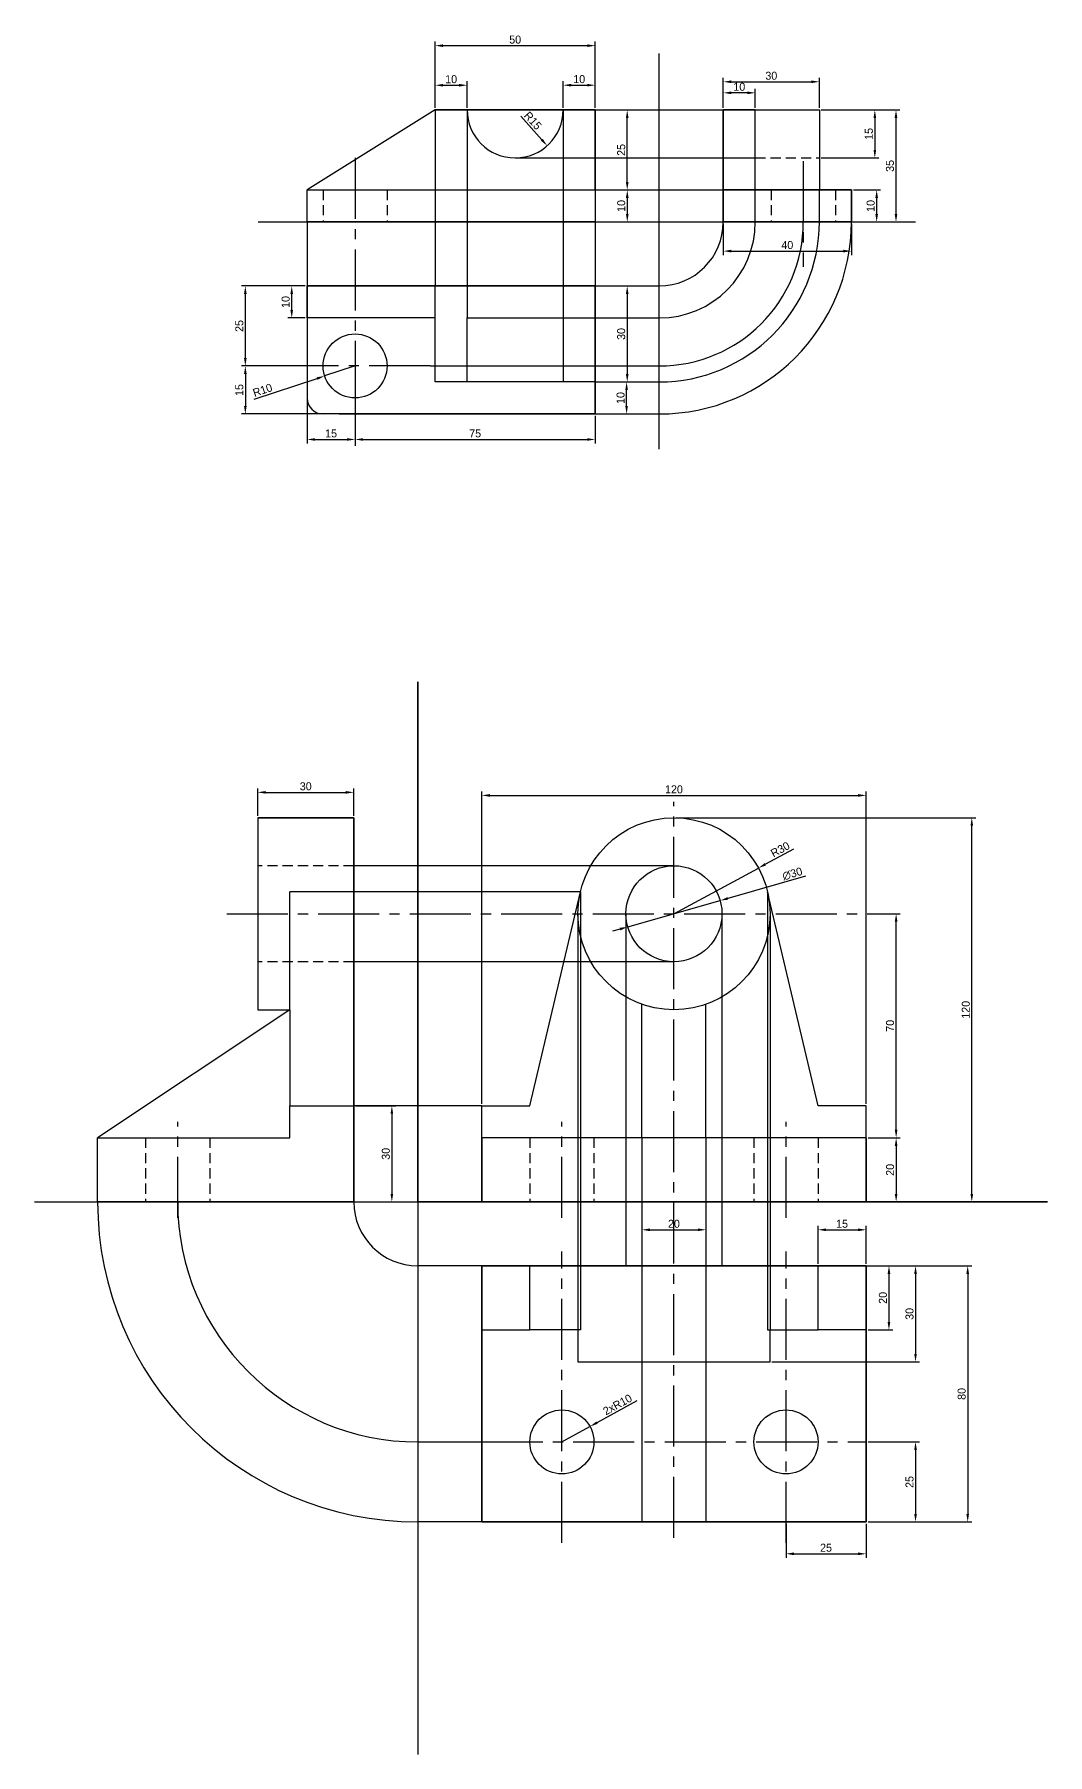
# Model space of a CAD drawing. Header units: millimetres. Extents: x 304 to 2745, y -1395 to 233.
# Drawn here: x 1073 to 1390, y -1395 to -858 of the extents above; entities that cross this region are included whole.
import ezdxf

# ---------------------------------------------------------------- set-up
doc = ezdxf.new("R2010")
doc.units = ezdxf.units.MM
doc.linetypes.add('CENTER2', pattern=[28.575, 19.05, -3.175, 3.175, -3.175])
doc.linetypes.add('HIDDEN2', pattern=[4.7625, 3.175, -1.5875])
doc.layers.get('0').update_dxf_attribs({"color": 20})
for name, color, linetype in [('center', 160, 'CENTER2'), ('construction', 8, 'Continuous'), ('dimension', 200, 'Continuous'), ('hidden', 82, 'HIDDEN2')]:
    doc.layers.add(name, color=color, linetype=linetype)
doc.layers.add('object', color=250, linetype='Continuous', lineweight=30)
doc.dimstyles.new('ISO-25', dxfattribs={"dimtxt": 2.5, "dimasz": 2.5, "dimexe": 1.25, "dimexo": 0.625, "dimtad": 1, "dimtxsty": 'Standard', "dimcen": 2.5, "dimadec": 0, "dimazin": 0, "dimtfac": 1, "dimtmove": 0, "dimatfit": 3, "dimfxl": 1, "dimarcsym": 0})

# ---------------------------------------------------------------- blocks, each defined once
blk = doc.blocks.new('*D18')
at = {"layer": 'Defpoints', "color": 0, "transparency": 16777216}
for p in [(1173.12, -1192.42), (1173.12, -1222.42), (1185.02, -1222.42)]:
    blk.add_point(p, dxfattribs=at)
at = {"layer": 'dimension', "color": 0, "lineweight": -2, "transparency": 16777216}
for p, q in [((1173.74, -1192.42), (1186.27, -1192.42)), ((1185.02, -1194.92), (1185.02, -1219.92)), ((1173.74, -1222.42), (1186.27, -1222.42))]:
    blk.add_line(p, q, dxfattribs=at)
at = {"layer": 'dimension', "color": 0, "transparency": 16777216}
for points in [[(1184.6, -1194.92), (1185.43, -1194.92), (1185.02, -1192.42)], [(1184.6, -1219.92), (1185.43, -1219.92), (1185.02, -1222.42)]]:
    blk.add_solid(points, dxfattribs=at)
at = {"layer": 'dimension', "color": 0, "transparency": 16777216, "insert": (1183.14, -1207.42), "char_height": 2.5, "attachment_point": 5, "rotation": 90}
blk.add_mtext('30', dxfattribs=at)
blk = doc.blocks.new('*D19')
at = {"layer": 'Defpoints', "color": 0, "transparency": 16777216}
for p in [(1333.12, -1202.42), (1333.12, -1222.42), (1342.51, -1222.42)]:
    blk.add_point(p, dxfattribs=at)
at = {"layer": 'dimension', "color": 0, "lineweight": -2, "transparency": 16777216}
for p, q in [((1333.74, -1202.42), (1343.76, -1202.42)), ((1342.51, -1204.92), (1342.51, -1219.92)), ((1333.74, -1222.42), (1343.76, -1222.42))]:
    blk.add_line(p, q, dxfattribs=at)
at = {"layer": 'dimension', "color": 0, "transparency": 16777216}
for points in [[(1342.09, -1204.92), (1342.92, -1204.92), (1342.51, -1202.42)], [(1342.09, -1219.92), (1342.92, -1219.92), (1342.51, -1222.42)]]:
    blk.add_solid(points, dxfattribs=at)
at = {"layer": 'dimension', "color": 0, "transparency": 16777216, "insert": (1340.63, -1212.42), "char_height": 2.5, "attachment_point": 5, "rotation": 90}
blk.add_mtext('20', dxfattribs=at)
blk = doc.blocks.new('*D20')
at = {"layer": 'Defpoints', "color": 0, "transparency": 16777216}
for p in [(1333.12, -1132.42), (1342.51, -1132.42), (1333.12, -1202.42)]:
    blk.add_point(p, dxfattribs=at)
at = {"layer": 'dimension', "color": 0, "lineweight": -2, "transparency": 16777216}
for p, q in [((1333.74, -1132.42), (1343.76, -1132.42)), ((1342.51, -1199.92), (1342.51, -1134.92)), ((1333.74, -1202.42), (1343.76, -1202.42))]:
    blk.add_line(p, q, dxfattribs=at)
at = {"layer": 'dimension', "color": 0, "transparency": 16777216}
for points in [[(1342.09, -1134.92), (1342.92, -1134.92), (1342.51, -1132.42)], [(1342.09, -1199.92), (1342.92, -1199.92), (1342.51, -1202.42)]]:
    blk.add_solid(points, dxfattribs=at)
at = {"layer": 'dimension', "color": 0, "transparency": 16777216, "insert": (1340.63, -1167.42), "char_height": 2.5, "attachment_point": 5, "rotation": 90}
blk.add_mtext('70', dxfattribs=at)
blk = doc.blocks.new('*D21')
at = {"layer": 'Defpoints', "color": 0, "transparency": 16777216}
for p in [(1273.12, -1102.42), (1366.14, -1102.42), (1333.12, -1222.42)]:
    blk.add_point(p, dxfattribs=at)
at = {"layer": 'dimension', "color": 0, "lineweight": -2, "transparency": 16777216}
for p, q in [((1273.74, -1102.42), (1367.39, -1102.42)), ((1366.14, -1219.92), (1366.14, -1104.92)), ((1333.74, -1222.42), (1367.39, -1222.42))]:
    blk.add_line(p, q, dxfattribs=at)
at = {"layer": 'dimension', "color": 0, "transparency": 16777216}
for points in [[(1365.73, -1104.92), (1366.56, -1104.92), (1366.14, -1102.42)], [(1365.73, -1219.92), (1366.56, -1219.92), (1366.14, -1222.42)]]:
    blk.add_solid(points, dxfattribs=at)
at = {"layer": 'dimension', "color": 0, "transparency": 16777216, "insert": (1364.27, -1162.42), "char_height": 2.5, "attachment_point": 5, "rotation": 90}
blk.add_mtext('120', dxfattribs=at)
blk = doc.blocks.new('*D22')
at = {"layer": 'Defpoints', "color": 0, "transparency": 16777216}
for p in [(1173.12, -1094.49), (1143.12, -1102.42), (1173.12, -1102.42)]:
    blk.add_point(p, dxfattribs=at)
at = {"layer": 'dimension', "color": 0, "lineweight": -2, "transparency": 16777216}
for p, q in [((1143.12, -1101.79), (1143.12, -1093.24)), ((1145.62, -1094.49), (1170.62, -1094.49)), ((1173.12, -1101.79), (1173.12, -1093.24))]:
    blk.add_line(p, q, dxfattribs=at)
at = {"layer": 'dimension', "color": 0, "transparency": 16777216}
for points in [[(1145.62, -1094.07), (1145.62, -1094.91), (1143.12, -1094.49)], [(1170.62, -1094.07), (1170.62, -1094.91), (1173.12, -1094.49)]]:
    blk.add_solid(points, dxfattribs=at)
at = {"layer": 'dimension', "color": 0, "transparency": 16777216, "insert": (1158.12, -1092.61), "char_height": 2.5, "attachment_point": 5}
blk.add_mtext('30', dxfattribs=at)
blk = doc.blocks.new('*D23')
at = {"layer": 'Defpoints', "color": 0, "transparency": 16777216}
for p in [(1263.12, -1202.42), (1283.12, -1202.42), (1283.12, -1231.15)]:
    blk.add_point(p, dxfattribs=at)
at = {"layer": 'dimension', "color": 0, "lineweight": -2, "transparency": 16777216}
for p, q in [((1263.12, -1203.04), (1263.12, -1232.4)), ((1283.12, -1203.04), (1283.12, -1232.4)), ((1265.62, -1231.15), (1280.62, -1231.15))]:
    blk.add_line(p, q, dxfattribs=at)
at = {"layer": 'dimension', "color": 0, "transparency": 16777216}
for points in [[(1265.62, -1230.73), (1265.62, -1231.57), (1263.12, -1231.15)], [(1280.62, -1230.73), (1280.62, -1231.57), (1283.12, -1231.15)]]:
    blk.add_solid(points, dxfattribs=at)
at = {"layer": 'dimension', "color": 0, "transparency": 16777216, "insert": (1273.12, -1229.28), "char_height": 2.5, "attachment_point": 5}
blk.add_mtext('20', dxfattribs=at)
blk = doc.blocks.new('*D24')
at = {"layer": 'Defpoints', "color": 0, "transparency": 16777216}
for p in [(1333.12, -1297.42), (1333.12, -1322.42), (1348.57, -1322.42)]:
    blk.add_point(p, dxfattribs=at)
at = {"layer": 'dimension', "color": 0, "lineweight": -2, "transparency": 16777216}
for p, q in [((1333.74, -1297.42), (1349.82, -1297.42)), ((1348.57, -1299.92), (1348.57, -1319.92)), ((1333.74, -1322.42), (1349.82, -1322.42))]:
    blk.add_line(p, q, dxfattribs=at)
at = {"layer": 'dimension', "color": 0, "transparency": 16777216}
for points in [[(1348.16, -1299.92), (1348.99, -1299.92), (1348.57, -1297.42)], [(1348.16, -1319.92), (1348.99, -1319.92), (1348.57, -1322.42)]]:
    blk.add_solid(points, dxfattribs=at)
at = {"layer": 'dimension', "color": 0, "transparency": 16777216, "insert": (1346.7, -1309.92), "char_height": 2.5, "attachment_point": 5, "rotation": 90}
blk.add_mtext('25', dxfattribs=at)
blk = doc.blocks.new('*D25')
at = {"layer": 'Defpoints', "color": 0, "transparency": 16777216}
for p in [(1308.12, -1322.42), (1333.12, -1322.42), (1333.12, -1332.37)]:
    blk.add_point(p, dxfattribs=at)
at = {"layer": 'dimension', "color": 0, "lineweight": -2, "transparency": 16777216}
for p, q in [((1308.12, -1323.04), (1308.12, -1333.62)), ((1333.12, -1323.04), (1333.12, -1333.62)), ((1310.62, -1332.37), (1330.62, -1332.37))]:
    blk.add_line(p, q, dxfattribs=at)
at = {"layer": 'dimension', "color": 0, "transparency": 16777216}
for points in [[(1310.62, -1331.95), (1310.62, -1332.79), (1308.12, -1332.37)], [(1330.62, -1331.95), (1330.62, -1332.79), (1333.12, -1332.37)]]:
    blk.add_solid(points, dxfattribs=at)
at = {"layer": 'dimension', "color": 0, "transparency": 16777216, "insert": (1320.62, -1330.49), "char_height": 2.5, "attachment_point": 5}
blk.add_mtext('25', dxfattribs=at)
blk = doc.blocks.new('*D26')
at = {"layer": 'Defpoints', "color": 0, "transparency": 16777216}
for p in [(1303.12, -1242.42), (1303.12, -1272.42), (1348.57, -1272.42)]:
    blk.add_point(p, dxfattribs=at)
at = {"layer": 'dimension', "color": 0, "lineweight": -2, "transparency": 16777216}
for p, q in [((1303.74, -1242.42), (1349.82, -1242.42)), ((1348.57, -1244.92), (1348.57, -1269.92)), ((1303.74, -1272.42), (1349.82, -1272.42))]:
    blk.add_line(p, q, dxfattribs=at)
at = {"layer": 'dimension', "color": 0, "transparency": 16777216}
for points in [[(1348.16, -1244.92), (1348.99, -1244.92), (1348.57, -1242.42)], [(1348.16, -1269.92), (1348.99, -1269.92), (1348.57, -1272.42)]]:
    blk.add_solid(points, dxfattribs=at)
at = {"layer": 'dimension', "color": 0, "transparency": 16777216, "insert": (1346.7, -1257.42), "char_height": 2.5, "attachment_point": 5, "rotation": 90}
blk.add_mtext('30', dxfattribs=at)
blk = doc.blocks.new('*D27')
at = {"layer": 'Defpoints', "color": 0, "transparency": 16777216}
for p in [(1333.12, -1242.42), (1333.12, -1262.42), (1340.27, -1262.42)]:
    blk.add_point(p, dxfattribs=at)
at = {"layer": 'dimension', "color": 0, "lineweight": -2, "transparency": 16777216}
for p, q in [((1333.74, -1242.42), (1341.52, -1242.42)), ((1340.27, -1244.92), (1340.27, -1259.92)), ((1333.74, -1262.42), (1341.52, -1262.42))]:
    blk.add_line(p, q, dxfattribs=at)
at = {"layer": 'dimension', "color": 0, "transparency": 16777216}
for points in [[(1339.85, -1244.92), (1340.69, -1244.92), (1340.27, -1242.42)], [(1339.85, -1259.92), (1340.69, -1259.92), (1340.27, -1262.42)]]:
    blk.add_solid(points, dxfattribs=at)
at = {"layer": 'dimension', "color": 0, "transparency": 16777216, "insert": (1338.39, -1252.42), "char_height": 2.5, "attachment_point": 5, "rotation": 90}
blk.add_mtext('20', dxfattribs=at)
blk = doc.blocks.new('*D28')
at = {"layer": 'Defpoints', "color": 0, "transparency": 16777216}
for p in [(1333.12, -1231.15), (1318.12, -1242.42), (1333.12, -1242.42)]:
    blk.add_point(p, dxfattribs=at)
at = {"layer": 'dimension', "color": 0, "lineweight": -2, "transparency": 16777216}
for p, q in [((1318.12, -1241.79), (1318.12, -1229.9)), ((1333.12, -1241.79), (1333.12, -1229.9)), ((1320.62, -1231.15), (1330.62, -1231.15))]:
    blk.add_line(p, q, dxfattribs=at)
at = {"layer": 'dimension', "color": 0, "transparency": 16777216}
for points in [[(1320.62, -1230.73), (1320.62, -1231.57), (1318.12, -1231.15)], [(1330.62, -1230.73), (1330.62, -1231.57), (1333.12, -1231.15)]]:
    blk.add_solid(points, dxfattribs=at)
at = {"layer": 'dimension', "color": 0, "transparency": 16777216, "insert": (1325.62, -1229.28), "char_height": 2.5, "attachment_point": 5}
blk.add_mtext('15', dxfattribs=at)
blk = doc.blocks.new('*D29')
at = {"layer": 'Defpoints', "color": 0, "transparency": 16777216}
for p in [(1333.12, -1095.45), (1213.12, -1192.42), (1333.12, -1192.42)]:
    blk.add_point(p, dxfattribs=at)
at = {"layer": 'dimension', "color": 0, "lineweight": -2, "transparency": 16777216}
for p, q in [((1213.12, -1191.79), (1213.12, -1094.2)), ((1215.62, -1095.45), (1330.62, -1095.45)), ((1333.12, -1191.79), (1333.12, -1094.2))]:
    blk.add_line(p, q, dxfattribs=at)
at = {"layer": 'dimension', "color": 0, "transparency": 16777216}
for points in [[(1215.62, -1095.03), (1215.62, -1095.86), (1213.12, -1095.45)], [(1330.62, -1095.03), (1330.62, -1095.86), (1333.12, -1095.45)]]:
    blk.add_solid(points, dxfattribs=at)
at = {"layer": 'dimension', "color": 0, "transparency": 16777216, "insert": (1273.12, -1093.57), "char_height": 2.5, "attachment_point": 5}
blk.add_mtext('120', dxfattribs=at)
blk = doc.blocks.new('*D17')
at = {"layer": 'Defpoints', "color": 0, "transparency": 16777216}
for p in [(1333.12, -1242.42), (1333.12, -1322.42), (1364.87, -1322.42)]:
    blk.add_point(p, dxfattribs=at)
at = {"layer": 'dimension', "color": 0, "lineweight": -2, "transparency": 16777216}
for p, q in [((1333.74, -1242.42), (1366.12, -1242.42)), ((1364.87, -1244.92), (1364.87, -1319.92)), ((1333.74, -1322.42), (1366.12, -1322.42))]:
    blk.add_line(p, q, dxfattribs=at)
at = {"layer": 'dimension', "color": 0, "transparency": 16777216}
for points in [[(1364.45, -1244.92), (1365.28, -1244.92), (1364.87, -1242.42)], [(1364.45, -1319.92), (1365.28, -1319.92), (1364.87, -1322.42)]]:
    blk.add_solid(points, dxfattribs=at)
at = {"layer": 'dimension', "color": 0, "transparency": 16777216, "insert": (1362.99, -1282.42), "char_height": 2.5, "attachment_point": 5, "rotation": 90}
blk.add_mtext('80', dxfattribs=at)
blk = doc.blocks.new('*D30')
at = {"layer": 'Defpoints', "color": 0, "transparency": 16777216}
for p in [(1299.5, -1118.14), (1273.12, -1132.42)]:
    blk.add_point(p, dxfattribs=at)
at = {"layer": 'dimension', "color": 0, "lineweight": -2, "transparency": 16777216}
for p, q in [((1310.5, -1112.19), (1301.7, -1116.95)), ((1273.12, -1132.42), (1299.5, -1118.14))]:
    blk.add_line(p, q, dxfattribs=at)
at = {"layer": 'dimension', "color": 0, "transparency": 16777216}
blk.add_solid([(1301.5, -1116.58), (1301.9, -1117.31), (1299.5, -1118.14)], dxfattribs=at)
at = {"layer": 'dimension', "color": 0, "transparency": 16777216, "insert": (1306.31, -1112.32), "char_height": 2.5, "attachment_point": 5, "rotation": 28.4241}
blk.add_mtext('R30', dxfattribs=at)
blk = doc.blocks.new('*D31')
at = {"layer": 'Defpoints', "color": 0, "transparency": 16777216}
for p in [(1287.55, -1128.31), (1258.69, -1136.52)]:
    blk.add_point(p, dxfattribs=at)
at = {"layer": 'dimension', "color": 0, "lineweight": -2, "transparency": 16777216}
for p, q in [((1314.23, -1120.72), (1289.95, -1127.63)), ((1258.69, -1136.52), (1287.55, -1128.31)), ((1256.29, -1137.21), (1253.88, -1137.89))]:
    blk.add_line(p, q, dxfattribs=at)
at = {"layer": 'dimension', "color": 0, "transparency": 16777216}
for points in [[(1289.84, -1127.23), (1290.06, -1128.03), (1287.55, -1128.31)], [(1256.17, -1136.81), (1256.4, -1137.61), (1258.69, -1136.52)]]:
    blk.add_solid(points, dxfattribs=at)
at = {"layer": 'dimension', "color": 0, "transparency": 16777216, "insert": (1310.11, -1119.94), "char_height": 2.5, "attachment_point": 5, "rotation": 15.8873}
blk.add_mtext('∅30', dxfattribs=at)
blk = doc.blocks.new('*D32')
at = {"layer": 'Defpoints', "color": 0, "transparency": 16777216}
for p in [(1246.89, -1292.61), (1238.12, -1297.42)]:
    blk.add_point(p, dxfattribs=at)
at = {"layer": 'dimension', "color": 0, "lineweight": -2, "transparency": 16777216}
for p, q in [((1261.5, -1284.6), (1249.08, -1291.41)), ((1238.12, -1297.42), (1246.89, -1292.61))]:
    blk.add_line(p, q, dxfattribs=at)
at = {"layer": 'dimension', "color": 0, "transparency": 16777216}
blk.add_solid([(1248.88, -1291.04), (1249.28, -1291.77), (1246.89, -1292.61)], dxfattribs=at)
at = {"layer": 'dimension', "color": 0, "transparency": 16777216, "insert": (1255.49, -1285.76), "char_height": 2.5, "attachment_point": 5, "rotation": 28.7344}
blk.add_mtext('2xR10', dxfattribs=at)
blk = doc.blocks.new('*D131')
at = {"layer": 'Defpoints', "color": 0, "transparency": 16777216}
for p in [(1208.53, -873.59), (1198.53, -881.29), (1208.53, -881.29)]:
    blk.add_point(p, dxfattribs=at)
at = {"layer": 'dimension', "color": 0, "lineweight": -2, "transparency": 16777216}
for p, q in [((1198.53, -880.66), (1198.53, -872.34)), ((1201.03, -873.59), (1206.03, -873.59)), ((1208.53, -880.66), (1208.53, -872.34))]:
    blk.add_line(p, q, dxfattribs=at)
at = {"layer": 'dimension', "color": 0, "transparency": 16777216}
for points in [[(1201.03, -873.17), (1201.03, -874.01), (1198.53, -873.59)], [(1206.03, -873.17), (1206.03, -874.01), (1208.53, -873.59)]]:
    blk.add_solid(points, dxfattribs=at)
at = {"layer": 'dimension', "color": 0, "transparency": 16777216, "insert": (1203.53, -871.71), "char_height": 2.5, "attachment_point": 5}
blk.add_mtext('10', dxfattribs=at)
blk = doc.blocks.new('*D132')
at = {"layer": 'Defpoints', "color": 0, "transparency": 16777216}
for p in [(1248.53, -873.57), (1238.53, -881.29), (1248.53, -881.29)]:
    blk.add_point(p, dxfattribs=at)
at = {"layer": 'dimension', "color": 0, "lineweight": -2, "transparency": 16777216}
for p, q in [((1238.53, -880.66), (1238.53, -872.32)), ((1241.03, -873.57), (1246.03, -873.57)), ((1248.53, -880.66), (1248.53, -872.32))]:
    blk.add_line(p, q, dxfattribs=at)
at = {"layer": 'dimension', "color": 0, "transparency": 16777216}
for points in [[(1241.03, -873.15), (1241.03, -873.98), (1238.53, -873.57)], [(1246.03, -873.15), (1246.03, -873.98), (1248.53, -873.57)]]:
    blk.add_solid(points, dxfattribs=at)
at = {"layer": 'dimension', "color": 0, "transparency": 16777216, "insert": (1243.53, -871.69), "char_height": 2.5, "attachment_point": 5}
blk.add_mtext('10', dxfattribs=at)
blk = doc.blocks.new('*D133')
at = {"layer": 'Defpoints', "color": 0, "transparency": 16777216}
for p in [(1248.53, -861.22), (1198.53, -881.29), (1248.53, -881.29)]:
    blk.add_point(p, dxfattribs=at)
at = {"layer": 'dimension', "color": 0, "lineweight": -2, "transparency": 16777216}
for p, q in [((1198.53, -880.66), (1198.53, -859.97)), ((1201.03, -861.22), (1246.03, -861.22)), ((1248.53, -880.66), (1248.53, -859.97))]:
    blk.add_line(p, q, dxfattribs=at)
at = {"layer": 'dimension', "color": 0, "transparency": 16777216}
for points in [[(1201.03, -860.8), (1201.03, -861.64), (1198.53, -861.22)], [(1246.03, -860.8), (1246.03, -861.64), (1248.53, -861.22)]]:
    blk.add_solid(points, dxfattribs=at)
at = {"layer": 'dimension', "color": 0, "transparency": 16777216, "insert": (1223.53, -859.34), "char_height": 2.5, "attachment_point": 5}
blk.add_mtext('50', dxfattribs=at)
blk = doc.blocks.new('*D134')
at = {"layer": 'Defpoints', "color": 0, "transparency": 16777216}
for p in [(1248.96, -936.29), (1248.96, -966.29), (1258.53, -966.29)]:
    blk.add_point(p, dxfattribs=at)
at = {"layer": 'dimension', "color": 0, "lineweight": -2, "transparency": 16777216}
for p, q in [((1249.58, -936.29), (1259.78, -936.29)), ((1258.53, -938.79), (1258.53, -963.79)), ((1249.58, -966.29), (1259.78, -966.29))]:
    blk.add_line(p, q, dxfattribs=at)
at = {"layer": 'dimension', "color": 0, "transparency": 16777216}
for points in [[(1258.11, -938.79), (1258.94, -938.79), (1258.53, -936.29)], [(1258.11, -963.79), (1258.94, -963.79), (1258.53, -966.29)]]:
    blk.add_solid(points, dxfattribs=at)
at = {"layer": 'dimension', "color": 0, "transparency": 16777216, "insert": (1256.65, -951.29), "char_height": 2.5, "attachment_point": 5, "rotation": 90}
blk.add_mtext('30', dxfattribs=at)
blk = doc.blocks.new('*D135')
at = {"layer": 'Defpoints', "color": 0, "transparency": 16777216}
for p in [(1248.53, -881.29), (1258.53, -881.29), (1248.53, -906.29)]:
    blk.add_point(p, dxfattribs=at)
at = {"layer": 'dimension', "color": 0, "lineweight": -2, "transparency": 16777216}
for p, q in [((1249.15, -881.29), (1259.78, -881.29)), ((1258.53, -903.79), (1258.53, -883.79)), ((1249.15, -906.29), (1259.78, -906.29))]:
    blk.add_line(p, q, dxfattribs=at)
at = {"layer": 'dimension', "color": 0, "transparency": 16777216}
for points in [[(1258.11, -883.79), (1258.94, -883.79), (1258.53, -881.29)], [(1258.11, -903.79), (1258.94, -903.79), (1258.53, -906.29)]]:
    blk.add_solid(points, dxfattribs=at)
at = {"layer": 'dimension', "color": 0, "transparency": 16777216, "insert": (1256.65, -893.79), "char_height": 2.5, "attachment_point": 5, "rotation": 90}
blk.add_mtext('25', dxfattribs=at)
blk = doc.blocks.new('*D136')
at = {"layer": 'Defpoints', "color": 0, "transparency": 16777216}
for p in [(1248.53, -966.29), (1258.33, -966.29), (1248.53, -976.29)]:
    blk.add_point(p, dxfattribs=at)
at = {"layer": 'dimension', "color": 0, "lineweight": -2, "transparency": 16777216}
for p, q in [((1249.15, -966.29), (1259.58, -966.29)), ((1258.33, -973.79), (1258.33, -968.79)), ((1249.15, -976.29), (1259.58, -976.29))]:
    blk.add_line(p, q, dxfattribs=at)
at = {"layer": 'dimension', "color": 0, "transparency": 16777216}
for points in [[(1257.91, -968.79), (1258.74, -968.79), (1258.33, -966.29)], [(1257.91, -973.79), (1258.74, -973.79), (1258.33, -976.29)]]:
    blk.add_solid(points, dxfattribs=at)
at = {"layer": 'dimension', "color": 0, "transparency": 16777216, "insert": (1256.45, -971.29), "char_height": 2.5, "attachment_point": 5, "rotation": 90}
blk.add_mtext('10', dxfattribs=at)
blk = doc.blocks.new('*D137')
at = {"layer": 'Defpoints', "color": 0, "transparency": 16777216}
for p in [(1248.53, -906.29), (1248.53, -916.29), (1258.54, -916.29)]:
    blk.add_point(p, dxfattribs=at)
at = {"layer": 'dimension', "color": 0, "lineweight": -2, "transparency": 16777216}
for p, q in [((1249.15, -906.29), (1259.79, -906.29)), ((1258.54, -908.79), (1258.54, -913.79)), ((1249.15, -916.29), (1259.79, -916.29))]:
    blk.add_line(p, q, dxfattribs=at)
at = {"layer": 'dimension', "color": 0, "transparency": 16777216}
for points in [[(1258.12, -908.79), (1258.96, -908.79), (1258.54, -906.29)], [(1258.12, -913.79), (1258.96, -913.79), (1258.54, -916.29)]]:
    blk.add_solid(points, dxfattribs=at)
at = {"layer": 'dimension', "color": 0, "transparency": 16777216, "insert": (1256.67, -911.29), "char_height": 2.5, "attachment_point": 5, "rotation": 90}
blk.add_mtext('10', dxfattribs=at)
blk = doc.blocks.new('*D138')
at = {"layer": 'Defpoints', "color": 0, "transparency": 16777216}
for p in [(1223.53, -881.29), (1233.51, -892.48)]:
    blk.add_point(p, dxfattribs=at)
at = {"layer": 'dimension', "color": 0, "lineweight": -2, "transparency": 16777216}
blk.add_line((1225.3, -883.27), (1231.85, -890.61), dxfattribs=at)
at = {"layer": 'dimension', "color": 0, "transparency": 16777216}
blk.add_solid([(1232.16, -890.33), (1231.54, -890.89), (1233.51, -892.48)], dxfattribs=at)
at = {"layer": 'dimension', "color": 0, "transparency": 16777216, "insert": (1229.05, -884.66), "char_height": 2.5, "attachment_point": 5, "rotation": 311.748}
blk.add_mtext('R15', dxfattribs=at)
blk = doc.blocks.new('*D139')
at = {"layer": 'Defpoints', "color": 0, "transparency": 16777216}
for p in [(1173.53, -961.29), (1164.03, -964.42)]:
    blk.add_point(p, dxfattribs=at)
at = {"layer": 'dimension', "color": 0, "lineweight": -2, "transparency": 16777216}
for p, q in [((1173.53, -961.29), (1164.03, -964.42)), ((1142.05, -971.67), (1161.66, -965.2))]:
    blk.add_line(p, q, dxfattribs=at)
at = {"layer": 'dimension', "color": 0, "transparency": 16777216}
blk.add_solid([(1161.53, -964.81), (1161.79, -965.6), (1164.03, -964.42)], dxfattribs=at)
at = {"layer": 'dimension', "color": 0, "transparency": 16777216, "insert": (1144.63, -968.84), "char_height": 2.5, "attachment_point": 5, "rotation": 18.2591}
blk.add_mtext('R10', dxfattribs=at)
blk = doc.blocks.new('*D140')
at = {"layer": 'Defpoints', "color": 0, "transparency": 16777216}
for p in [(1173.53, -976.29), (1248.53, -976.29), (1248.53, -984.25)]:
    blk.add_point(p, dxfattribs=at)
at = {"layer": 'dimension', "color": 0, "lineweight": -2, "transparency": 16777216}
for p, q in [((1173.53, -976.91), (1173.53, -985.5)), ((1248.53, -976.91), (1248.53, -985.5)), ((1176.03, -984.25), (1246.03, -984.25))]:
    blk.add_line(p, q, dxfattribs=at)
at = {"layer": 'dimension', "color": 0, "transparency": 16777216}
for points in [[(1176.03, -983.83), (1176.03, -984.66), (1173.53, -984.25)], [(1246.03, -983.83), (1246.03, -984.66), (1248.53, -984.25)]]:
    blk.add_solid(points, dxfattribs=at)
at = {"layer": 'dimension', "color": 0, "transparency": 16777216, "insert": (1211.03, -982.37), "char_height": 2.5, "attachment_point": 5}
blk.add_mtext('75', dxfattribs=at)
blk = doc.blocks.new('*D141')
at = {"layer": 'Defpoints', "color": 0, "transparency": 16777216}
for p in [(1163.53, -961.29), (1139.26, -976.29), (1173.53, -976.29)]:
    blk.add_point(p, dxfattribs=at)
at = {"layer": 'dimension', "color": 0, "lineweight": -2, "transparency": 16777216}
for p, q in [((1162.9, -961.29), (1138.01, -961.29)), ((1139.26, -963.79), (1139.26, -973.79)), ((1172.9, -976.29), (1138.01, -976.29))]:
    blk.add_line(p, q, dxfattribs=at)
at = {"layer": 'dimension', "color": 0, "transparency": 16777216}
for points in [[(1138.84, -963.79), (1139.67, -963.79), (1139.26, -961.29)], [(1138.84, -973.79), (1139.67, -973.79), (1139.26, -976.29)]]:
    blk.add_solid(points, dxfattribs=at)
at = {"layer": 'dimension', "color": 0, "transparency": 16777216, "insert": (1137.38, -968.79), "char_height": 2.5, "attachment_point": 5, "rotation": 90}
blk.add_mtext('15', dxfattribs=at)
blk = doc.blocks.new('*D142')
at = {"layer": 'Defpoints', "color": 0, "transparency": 16777216}
for p in [(1139.26, -936.29), (1158.53, -936.29), (1158.53, -961.29)]:
    blk.add_point(p, dxfattribs=at)
at = {"layer": 'dimension', "color": 0, "lineweight": -2, "transparency": 16777216}
for p, q in [((1157.9, -936.29), (1138.01, -936.29)), ((1139.26, -958.79), (1139.26, -938.79)), ((1157.9, -961.29), (1138.01, -961.29))]:
    blk.add_line(p, q, dxfattribs=at)
at = {"layer": 'dimension', "color": 0, "transparency": 16777216}
for points in [[(1138.84, -938.79), (1139.67, -938.79), (1139.26, -936.29)], [(1138.84, -958.79), (1139.67, -958.79), (1139.26, -961.29)]]:
    blk.add_solid(points, dxfattribs=at)
at = {"layer": 'dimension', "color": 0, "transparency": 16777216, "insert": (1137.38, -948.79), "char_height": 2.5, "attachment_point": 5, "rotation": 90}
blk.add_mtext('25', dxfattribs=at)
blk = doc.blocks.new('*D143')
at = {"layer": 'Defpoints', "color": 0, "transparency": 16777216}
for p in [(1153.74, -936.29), (1158.53, -936.29), (1158.53, -946.29)]:
    blk.add_point(p, dxfattribs=at)
at = {"layer": 'dimension', "color": 0, "lineweight": -2, "transparency": 16777216}
for p, q in [((1157.9, -936.29), (1152.49, -936.29)), ((1153.74, -943.79), (1153.74, -938.79)), ((1157.9, -946.29), (1152.49, -946.29))]:
    blk.add_line(p, q, dxfattribs=at)
at = {"layer": 'dimension', "color": 0, "transparency": 16777216}
for points in [[(1153.32, -938.79), (1154.16, -938.79), (1153.74, -936.29)], [(1153.32, -943.79), (1154.16, -943.79), (1153.74, -946.29)]]:
    blk.add_solid(points, dxfattribs=at)
at = {"layer": 'dimension', "color": 0, "transparency": 16777216, "insert": (1151.86, -941.29), "char_height": 2.5, "attachment_point": 5, "rotation": 90}
blk.add_mtext('10', dxfattribs=at)
blk = doc.blocks.new('*D144')
at = {"layer": 'Defpoints', "color": 0, "transparency": 16777216}
for p in [(1158.53, -961.29), (1173.53, -961.29), (1173.53, -984.25)]:
    blk.add_point(p, dxfattribs=at)
at = {"layer": 'dimension', "color": 0, "lineweight": -2, "transparency": 16777216}
for p, q in [((1158.53, -961.91), (1158.53, -985.5)), ((1173.53, -961.91), (1173.53, -985.5)), ((1161.03, -984.25), (1171.03, -984.25))]:
    blk.add_line(p, q, dxfattribs=at)
at = {"layer": 'dimension', "color": 0, "transparency": 16777216}
for points in [[(1161.03, -983.83), (1161.03, -984.66), (1158.53, -984.25)], [(1171.03, -983.83), (1171.03, -984.66), (1173.53, -984.25)]]:
    blk.add_solid(points, dxfattribs=at)
at = {"layer": 'dimension', "color": 0, "transparency": 16777216, "insert": (1166.03, -982.37), "char_height": 2.5, "attachment_point": 5}
blk.add_mtext('15', dxfattribs=at)
blk = doc.blocks.new('*D145')
at = {"layer": 'Defpoints', "color": 0, "transparency": 16777216}
for p in [(1318.53, -881.29), (1328.53, -916.29), (1342.47, -916.29)]:
    blk.add_point(p, dxfattribs=at)
at = {"layer": 'dimension', "color": 0, "lineweight": -2, "transparency": 16777216}
for p, q in [((1319.15, -881.29), (1343.72, -881.29)), ((1342.47, -883.79), (1342.47, -913.79)), ((1329.15, -916.29), (1343.72, -916.29))]:
    blk.add_line(p, q, dxfattribs=at)
at = {"layer": 'dimension', "color": 0, "transparency": 16777216}
for points in [[(1342.05, -883.79), (1342.88, -883.79), (1342.47, -881.29)], [(1342.05, -913.79), (1342.88, -913.79), (1342.47, -916.29)]]:
    blk.add_solid(points, dxfattribs=at)
at = {"layer": 'dimension', "color": 0, "transparency": 16777216, "insert": (1340.59, -898.79), "char_height": 2.5, "attachment_point": 5, "rotation": 90}
blk.add_mtext('35', dxfattribs=at)
blk = doc.blocks.new('*D146')
at = {"layer": 'Defpoints', "color": 0, "transparency": 16777216}
for p in [(1318.53, -872.5), (1288.53, -881.29), (1318.53, -881.29)]:
    blk.add_point(p, dxfattribs=at)
at = {"layer": 'dimension', "color": 0, "lineweight": -2, "transparency": 16777216}
for p, q in [((1288.53, -880.66), (1288.53, -871.25)), ((1291.03, -872.5), (1316.03, -872.5)), ((1318.53, -880.66), (1318.53, -871.25))]:
    blk.add_line(p, q, dxfattribs=at)
at = {"layer": 'dimension', "color": 0, "transparency": 16777216}
for points in [[(1291.03, -872.08), (1291.03, -872.92), (1288.53, -872.5)], [(1316.03, -872.08), (1316.03, -872.92), (1318.53, -872.5)]]:
    blk.add_solid(points, dxfattribs=at)
at = {"layer": 'dimension', "color": 0, "transparency": 16777216, "insert": (1303.53, -870.63), "char_height": 2.5, "attachment_point": 5}
blk.add_mtext('30', dxfattribs=at)
blk = doc.blocks.new('*D147')
at = {"layer": 'Defpoints', "color": 0, "transparency": 16777216}
for p in [(1328.53, -906.29), (1328.53, -916.29), (1336.43, -916.29)]:
    blk.add_point(p, dxfattribs=at)
at = {"layer": 'dimension', "color": 0, "lineweight": -2, "transparency": 16777216}
for p, q in [((1329.15, -906.29), (1337.68, -906.29)), ((1336.43, -908.79), (1336.43, -913.79)), ((1329.15, -916.29), (1337.68, -916.29))]:
    blk.add_line(p, q, dxfattribs=at)
at = {"layer": 'dimension', "color": 0, "transparency": 16777216}
for points in [[(1336.02, -908.79), (1336.85, -908.79), (1336.43, -906.29)], [(1336.02, -913.79), (1336.85, -913.79), (1336.43, -916.29)]]:
    blk.add_solid(points, dxfattribs=at)
at = {"layer": 'dimension', "color": 0, "transparency": 16777216, "insert": (1334.56, -911.29), "char_height": 2.5, "attachment_point": 5, "rotation": 90}
blk.add_mtext('10', dxfattribs=at)
blk = doc.blocks.new('*D148')
at = {"layer": 'Defpoints', "color": 0, "transparency": 16777216}
for p in [(1288.53, -875.96), (1288.53, -881.29), (1298.53, -881.29)]:
    blk.add_point(p, dxfattribs=at)
at = {"layer": 'dimension', "color": 0, "lineweight": -2, "transparency": 16777216}
for p, q in [((1288.53, -880.66), (1288.53, -874.71)), ((1298.53, -880.66), (1298.53, -874.71)), ((1296.03, -875.96), (1291.03, -875.96))]:
    blk.add_line(p, q, dxfattribs=at)
at = {"layer": 'dimension', "color": 0, "transparency": 16777216}
for points in [[(1291.03, -875.54), (1291.03, -876.37), (1288.53, -875.96)], [(1296.03, -875.54), (1296.03, -876.37), (1298.53, -875.96)]]:
    blk.add_solid(points, dxfattribs=at)
at = {"layer": 'dimension', "color": 0, "transparency": 16777216, "insert": (1293.53, -874.08), "char_height": 2.5, "attachment_point": 5}
blk.add_mtext('10', dxfattribs=at)
blk = doc.blocks.new('*D149')
at = {"layer": 'Defpoints', "color": 0, "transparency": 16777216}
for p in [(1318.53, -881.29), (1318.53, -896.29), (1335.86, -896.29)]:
    blk.add_point(p, dxfattribs=at)
at = {"layer": 'dimension', "color": 0, "lineweight": -2, "transparency": 16777216}
for p, q in [((1319.15, -881.29), (1337.11, -881.29)), ((1335.86, -883.79), (1335.86, -893.79)), ((1319.15, -896.29), (1337.11, -896.29))]:
    blk.add_line(p, q, dxfattribs=at)
at = {"layer": 'dimension', "color": 0, "transparency": 16777216}
for points in [[(1335.45, -883.79), (1336.28, -883.79), (1335.86, -881.29)], [(1335.45, -893.79), (1336.28, -893.79), (1335.86, -896.29)]]:
    blk.add_solid(points, dxfattribs=at)
at = {"layer": 'dimension', "color": 0, "transparency": 16777216, "insert": (1333.99, -888.79), "char_height": 2.5, "attachment_point": 5, "rotation": 90}
blk.add_mtext('15', dxfattribs=at)
blk = doc.blocks.new('*D150')
at = {"layer": 'Defpoints', "color": 0, "transparency": 16777216}
for p in [(1288.53, -916.29), (1328.53, -916.29), (1328.53, -925.4)]:
    blk.add_point(p, dxfattribs=at)
at = {"layer": 'dimension', "color": 0, "lineweight": -2, "transparency": 16777216}
for p, q in [((1288.53, -916.91), (1288.53, -926.65)), ((1328.53, -916.91), (1328.53, -926.65)), ((1291.03, -925.4), (1326.03, -925.4))]:
    blk.add_line(p, q, dxfattribs=at)
at = {"layer": 'dimension', "color": 0, "transparency": 16777216}
for points in [[(1291.03, -924.98), (1291.03, -925.81), (1288.53, -925.4)], [(1326.03, -924.98), (1326.03, -925.81), (1328.53, -925.4)]]:
    blk.add_solid(points, dxfattribs=at)
at = {"layer": 'dimension', "color": 0, "transparency": 16777216, "insert": (1308.53, -923.52), "char_height": 2.5, "attachment_point": 5}
blk.add_mtext('40', dxfattribs=at)

msp = doc.modelspace()

# ---------------------------------------------------------------- linework, layer by layer
for p, q in [((1268.527, -987.23), (1268.527, -863.645)), ((1143.275, -916.286), (1348.538, -916.286)), ((1193.119, -1222.417), (1193.119, -1059.962)), ((1193.119, -1059.962), (1193.119, -1395.098)), ((1073.377, -1222.417), (1389.815, -1222.417)), ((1389.815, -1222.417), (1193.119, -1222.417))]:
    msp.add_line(p, q)
at = {"layer": 'center'}
for p, q in [((1173.527, -896.286), (1173.527, -986.286)), ((1313.527, -897.286), (1313.527, -930.286)), ((1196.95, -961.286), (1138.527, -961.286)), ((1273.119, -1327.417), (1273.119, -1097.417)), ((1133.476, -1132.417), (1338.119, -1132.417)), ((1118.119, -1227.417), (1118.119, -1197.417)), ((1238.119, -1227.417), (1238.119, -1197.417)), ((1308.119, -1227.417), (1308.119, -1197.417)), ((1238.119, -1328.916), (1238.119, -1237.916)), ((1308.119, -1328.916), (1308.119, -1237.916)), ((1213.119, -1297.417), (1333.119, -1297.417))]:
    msp.add_line(p, q, dxfattribs=at)
at = {"layer": 'construction'}
for p, q in [((1198.527, -881.286), (1248.527, -881.286)), ((1208.527, -881.286), (1208.527, -946.286)), ((1238.527, -881.286), (1238.527, -946.286)), ((1248.527, -881.286), (1248.527, -916.286)), ((1248.527, -881.286), (1304.366, -881.286)), ((1288.527, -916.286), (1288.527, -881.286)), ((1288.527, -881.286), (1318.527, -881.286)), ((1223.527, -896.286), (1298.527, -896.286)), ((1158.527, -916.286), (1158.527, -906.286)), ((1198.527, -906.286), (1198.527, -936.286)), ((1248.527, -906.286), (1328.527, -906.286)), ((1298.527, -916.286), (1298.527, -906.286)), ((1318.527, -916.286), (1318.527, -906.286)), ((1328.527, -906.286), (1328.527, -916.286)), ((1248.527, -916.286), (1158.527, -916.286)), ((1158.527, -916.286), (1158.527, -936.286)), ((1248.527, -916.286), (1248.527, -936.286)), ((1328.527, -916.286), (1288.527, -916.286)), ((1248.527, -936.286), (1158.527, -936.286)), ((1158.527, -936.286), (1158.527, -966.286)), ((1248.527, -976.286), (1248.527, -936.286)), ((1248.527, -936.286), (1268.527, -936.286)), ((1238.527, -946.286), (1268.527, -946.286)), ((1196.95, -961.286), (1268.527, -961.286)), ((1248.527, -966.286), (1268.527, -966.286)), ((1168.527, -976.286), (1248.527, -976.286)), ((1248.527, -976.286), (1268.527, -976.286)), ((1143.119, -1102.417), (1173.119, -1102.417)), ((1173.119, -1102.417), (1173.119, -1222.417)), ((1273.119, -1117.417), (1173.119, -1117.417)), ((1243.923, -1125.52), (1153.119, -1125.52)), ((1243.923, -1125.52), (1243.923, -1242.417)), ((1302.315, -1125.52), (1302.315, -1242.417)), ((1243.119, -1132.417), (1243.119, -1262.417)), ((1258.119, -1132.417), (1258.119, -1242.417)), ((1288.119, -1132.417), (1288.119, -1242.417)), ((1303.119, -1132.417), (1303.119, -1262.417)), ((1273.119, -1147.417), (1173.119, -1147.417)), ((1213.119, -1192.417), (1173.119, -1192.417)), ((1093.119, -1222.417), (1093.119, -1202.417)), ((1263.119, -1202.417), (1263.119, -1272.417)), ((1283.119, -1202.417), (1283.119, -1272.417)), ((1173.119, -1222.417), (1093.119, -1222.417)), ((1213.119, -1222.417), (1333.119, -1222.417)), ((1213.119, -1242.417), (1193.119, -1242.417)), ((1213.119, -1242.417), (1333.119, -1242.417)), ((1213.119, -1322.417), (1213.119, -1242.417)), ((1333.119, -1242.417), (1333.119, -1322.417)), ((1193.119, -1297.417), (1213.119, -1297.417)), ((1213.119, -1322.417), (1193.119, -1322.417)), ((1333.119, -1322.417), (1213.119, -1322.417))]:
    msp.add_line(p, q, dxfattribs=at)
for centre, radius, start, end in [((1268.527, -916.286), 20, 270, 0), ((1268.527, -916.286), 30, 270, 0), ((1268.527, -916.286), 50, 270, 0), ((1268.527, -916.286), 60, 270, 0), ((1268.527, -916.286), 45, 270, 0), ((1193.119, -1222.417), 100, 180, 270), ((1193.119, -1222.417), 75, 180, 270), ((1193.119, -1222.417), 20, 180, 270)]:
    msp.add_arc(centre, radius, start, end, dxfattribs=at)
at = {"layer": 'hidden'}
for p, q in [((1298.527, -896.286), (1318.527, -896.286)), ((1163.527, -906.286), (1163.527, -916.286)), ((1183.527, -906.286), (1183.527, -916.286)), ((1303.527, -906.286), (1303.527, -916.286)), ((1323.527, -906.286), (1323.527, -916.286)), ((1173.119, -1117.417), (1143.119, -1117.417)), ((1173.119, -1147.417), (1143.119, -1147.417)), ((1108.119, -1202.417), (1108.119, -1222.417)), ((1128.119, -1202.417), (1128.119, -1222.417)), ((1228.119, -1202.417), (1228.119, -1222.417)), ((1248.119, -1202.417), (1248.119, -1222.417)), ((1298.119, -1202.417), (1298.119, -1222.417)), ((1318.119, -1202.417), (1318.119, -1222.417))]:
    msp.add_line(p, q, dxfattribs=at)
at = {"layer": 'object'}
for p, q in [((1198.527, -881.286), (1158.527, -906.286)), ((1208.527, -881.286), (1198.527, -881.286)), ((1198.527, -881.286), (1198.527, -906.286)), ((1238.527, -881.286), (1208.527, -881.286)), ((1248.527, -881.286), (1238.527, -881.286)), ((1248.527, -906.286), (1248.527, -881.286)), ((1298.527, -881.286), (1288.527, -881.286)), ((1288.527, -881.286), (1288.527, -906.286)), ((1298.527, -906.286), (1298.527, -881.286)), ((1298.527, -881.286), (1318.527, -881.286)), ((1318.527, -881.286), (1318.527, -906.286)), ((1158.527, -916.286), (1158.527, -906.286)), ((1158.527, -906.286), (1248.527, -906.286)), ((1248.527, -906.286), (1248.527, -916.286)), ((1328.527, -906.286), (1288.527, -906.286)), ((1288.527, -906.286), (1288.527, -916.286)), ((1328.527, -916.286), (1328.527, -906.286)), ((1248.527, -916.286), (1158.527, -916.286)), ((1288.527, -916.286), (1328.527, -916.286)), ((1158.527, -946.286), (1158.527, -936.286)), ((1158.527, -936.286), (1198.527, -936.286)), ((1198.527, -946.286), (1198.527, -936.286)), ((1198.527, -936.286), (1248.527, -936.286)), ((1248.527, -936.286), (1248.527, -966.286)), ((1198.527, -946.286), (1158.527, -946.286)), ((1158.527, -946.286), (1158.527, -961.286)), ((1198.527, -966.286), (1198.527, -946.286)), ((1208.527, -966.286), (1208.527, -946.286)), ((1208.527, -946.286), (1238.527, -946.286)), ((1238.527, -946.286), (1238.527, -966.286)), ((1158.527, -961.286), (1158.527, -971.286)), ((1208.527, -966.286), (1198.527, -966.286)), ((1238.527, -966.286), (1208.527, -966.286)), ((1248.527, -966.286), (1238.527, -966.286)), ((1248.527, -966.286), (1248.527, -976.286)), ((1173.527, -976.286), (1163.527, -976.286)), ((1248.527, -976.286), (1173.527, -976.286)), ((1173.119, -1102.417), (1143.119, -1102.417)), ((1143.119, -1102.417), (1143.119, -1162.417)), ((1173.119, -1222.417), (1173.119, -1102.417)), ((1153.119, -1162.417), (1153.119, -1125.52)), ((1228.119, -1192.417), (1243.923, -1125.52)), ((1318.119, -1192.417), (1302.315, -1125.52)), ((1263.119, -1202.417), (1263.119, -1160.702)), ((1283.119, -1202.417), (1283.119, -1160.702)), ((1153.119, -1162.417), (1093.119, -1202.417)), ((1143.119, -1162.417), (1153.119, -1162.417)), ((1153.119, -1162.417), (1153.119, -1192.417)), ((1153.119, -1202.417), (1153.119, -1192.417)), ((1153.119, -1192.417), (1173.119, -1192.417)), ((1173.119, -1192.417), (1173.119, -1222.417)), ((1213.119, -1222.417), (1213.119, -1192.417)), ((1213.119, -1192.417), (1228.119, -1192.417)), ((1333.119, -1192.417), (1318.119, -1192.417)), ((1333.119, -1222.417), (1333.119, -1192.417)), ((1093.119, -1222.417), (1093.119, -1202.417)), ((1093.119, -1202.417), (1153.119, -1202.417)), ((1333.119, -1202.417), (1213.119, -1202.417)), ((1213.119, -1202.417), (1213.119, -1222.417)), ((1333.119, -1222.417), (1333.119, -1202.417)), ((1333.119, -1202.417), (1333.119, -1222.417)), ((1173.119, -1222.417), (1093.119, -1222.417)), ((1093.119, -1222.417), (1118.119, -1222.417)), ((1213.119, -1222.417), (1333.119, -1222.417)), ((1213.119, -1242.417), (1213.119, -1322.417)), ((1333.119, -1242.417), (1213.119, -1242.417)), ((1228.119, -1262.417), (1228.119, -1242.417)), ((1243.923, -1242.417), (1243.923, -1262.417)), ((1302.315, -1242.417), (1302.315, -1262.417)), ((1318.119, -1262.417), (1318.119, -1242.417)), ((1333.119, -1322.417), (1333.119, -1242.417)), ((1213.119, -1262.417), (1228.119, -1262.417)), ((1243.923, -1262.417), (1228.119, -1262.417)), ((1243.119, -1262.417), (1243.119, -1272.417)), ((1302.315, -1262.417), (1318.119, -1262.417)), ((1303.119, -1272.417), (1303.119, -1262.417)), ((1333.119, -1262.417), (1318.119, -1262.417)), ((1243.119, -1272.417), (1303.119, -1272.417)), ((1263.119, -1272.417), (1263.119, -1322.417)), ((1283.119, -1272.417), (1283.119, -1322.417)), ((1213.119, -1322.417), (1333.119, -1322.417))]:
    msp.add_line(p, q, dxfattribs=at)
for centre, radius in [((1173.527, -961.286), 10), ((1273.119, -1132.417), 30), ((1273.119, -1132.417), 15), ((1238.119, -1297.417), 10), ((1308.119, -1297.417), 10)]:
    msp.add_circle(centre, radius, dxfattribs=at)
for centre, radius, end in [((1223.527, -881.286), 15, 0), ((1163.527, -971.286), 5, 270)]:
    msp.add_arc(centre, radius, 180, end, dxfattribs=at)

# ---------------------------------------------------------------- dimensions: what is measured, and where the dimension line sits
at = {"layer": 'dimension'}
for base, p1, p2, picture, middle in [((1248.527, -861.22), (1198.527, -881.286), (1248.527, -881.286), '*D133', (1223.527, -859.345)), ((1208.527, -873.59), (1198.527, -881.286), (1208.527, -881.286), '*D131', (1203.527, -871.715)), ((1248.527, -873.565), (1238.527, -881.286), (1248.527, -881.286), '*D132', (1243.527, -871.69)), ((1318.527, -872.501), (1288.527, -881.286), (1318.527, -881.286), '*D146', (1303.527, -870.626)), ((1288.527, -875.956), (1298.527, -881.286), (1288.527, -881.286), '*D148', (1293.527, -874.081)), ((1328.527, -925.395), (1288.527, -916.286), (1328.527, -916.286), '*D150', (1308.527, -923.52)), ((1173.527, -984.247), (1158.527, -961.286), (1173.527, -961.286), '*D144', (1166.027, -982.372)), ((1248.527, -984.247), (1173.527, -976.286), (1248.527, -976.286), '*D140', (1211.027, -982.372)), ((1173.119, -1094.49), (1143.119, -1102.417), (1173.119, -1102.417), '*D22', (1158.119, -1092.615)), ((1333.119, -1095.448), (1213.119, -1192.417), (1333.119, -1192.417), '*D29', (1273.119, -1093.573)), ((1283.119, -1231.15), (1263.119, -1202.417), (1283.119, -1202.417), '*D23', (1273.119, -1229.275)), ((1333.119, -1231.15), (1318.119, -1242.417), (1333.119, -1242.417), '*D28', (1325.619, -1229.275)), ((1333.119, -1332.369), (1308.119, -1322.417), (1333.119, -1322.417), '*D25', (1320.619, -1330.494))]:
    dim = msp.add_linear_dim(base=base, p1=p1, p2=p2, dimstyle='ISO-25', dxfattribs=at)
    dim.commit()
    dim.dimension.update_dxf_attribs({"geometry": picture, "text_midpoint": middle})
for center, mpoint, picture, middle in [((1223.527, -881.286), (1233.515, -892.477), '*D138', (1227.655, -885.911)), ((1173.527, -961.286), (1164.03, -964.419), '*D139', (1145.22, -970.625))]:
    dim = msp.add_radius_dim(center=center, mpoint=mpoint, dimstyle='ISO-25', dxfattribs=at)
    dim.commit()
    dim.dimension.update_dxf_attribs({"geometry": picture, "text_midpoint": middle, "dimtype": 164})
for base, p1, p2, picture, middle in [((1258.527, -881.286), (1248.527, -906.286), (1248.527, -881.286), '*D135', (1256.652, -893.786)), ((1342.467, -916.286), (1318.527, -881.286), (1328.527, -916.286), '*D145', (1340.592, -898.786)), ((1335.864, -896.286), (1318.527, -881.286), (1318.527, -896.286), '*D149', (1333.989, -888.786)), ((1258.541, -916.286), (1248.527, -906.286), (1248.527, -916.286), '*D137', (1256.666, -911.286)), ((1336.435, -916.286), (1328.527, -906.286), (1328.527, -916.286), '*D147', (1334.56, -911.286)), ((1139.255, -936.286), (1158.527, -961.286), (1158.527, -936.286), '*D142', (1137.38, -948.786)), ((1153.74, -936.286), (1158.527, -946.286), (1158.527, -936.286), '*D143', (1151.865, -941.286)), ((1258.527, -966.286), (1248.956, -936.286), (1248.956, -966.286), '*D134', (1256.652, -951.286)), ((1139.255, -976.286), (1163.527, -961.286), (1173.527, -976.286), '*D141', (1137.38, -968.786)), ((1258.328, -966.286), (1248.527, -976.286), (1248.527, -966.286), '*D136', (1256.453, -971.286)), ((1366.145, -1102.417), (1333.119, -1222.417), (1273.119, -1102.417), '*D21', (1364.27, -1162.417)), ((1342.505, -1132.417), (1333.119, -1202.417), (1333.119, -1132.417), '*D20', (1340.63, -1167.417)), ((1185.016, -1222.417), (1173.119, -1192.417), (1173.119, -1222.417), '*D18', (1183.141, -1207.417)), ((1342.505, -1222.417), (1333.119, -1202.417), (1333.119, -1222.417), '*D19', (1340.63, -1212.417)), ((1348.575, -1272.417), (1303.119, -1242.417), (1303.119, -1272.417), '*D26', (1346.7, -1257.417)), ((1340.269, -1262.417), (1333.119, -1242.417), (1333.119, -1262.417), '*D27', (1338.394, -1252.417)), ((1364.867, -1322.417), (1333.119, -1242.417), (1333.119, -1322.417), '*D17', (1362.992, -1282.417)), ((1348.575, -1322.417), (1333.119, -1297.417), (1333.119, -1322.417), '*D24', (1346.7, -1309.917))]:
    dim = msp.add_linear_dim(base=base, p1=p1, p2=p2, angle=90, dimstyle='ISO-25', dxfattribs=at)
    dim.commit()
    dim.dimension.update_dxf_attribs({"geometry": picture, "text_midpoint": middle})
dim = msp.add_radius_dim(center=(1273.119, -1132.417), mpoint=(1299.502, -1118.138), dimstyle='ISO-25', dxfattribs=at)
dim.commit()
dim.dimension.update_dxf_attribs({"geometry": '*D30', "text_midpoint": (1306.305, -1112.324)})
dim = msp.add_diameter_dim_2p(p1=(1258.692, -1136.524), p2=(1287.546, -1128.311), dimstyle='ISO-25', dxfattribs=at)
dim.commit()
dim.dimension.update_dxf_attribs({"geometry": '*D31', "text_midpoint": (1310.627, -1121.742), "dimtype": 163})
dim = msp.add_radius_dim(center=(1238.119, -1297.417), mpoint=(1246.887, -1292.61), text='2x<>', dimstyle='ISO-25', dxfattribs=at)
dim.commit()
dim.dimension.update_dxf_attribs({"geometry": '*D32', "text_midpoint": (1255.485, -1285.758)})

doc.saveas('drawing.dxf')
